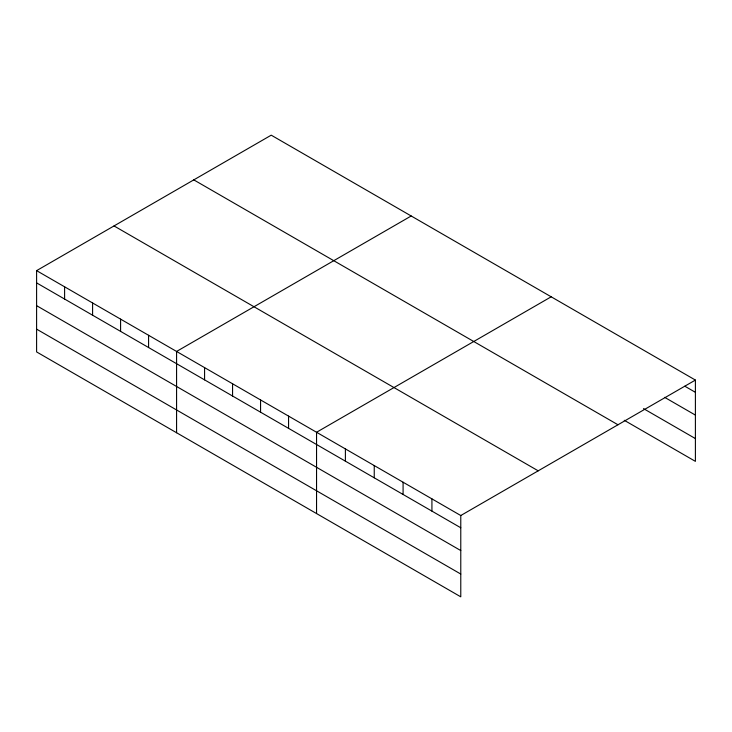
<?xml version="1.0" encoding="UTF-8"?>
<svg xmlns="http://www.w3.org/2000/svg" width="732" height="732" viewBox="0 0 732 732"><rect width="100%" height="100%" fill="white"/><g stroke="black" fill="none" stroke-linecap="round" stroke-linejoin="round"><path stroke-width="1.1" d="M460.776 550.565L460.776 515.529L36.6 270.639L36.6 351.927L460.776 596.827L460.776 550.565L36.6 305.665M624.25 420.287L695.4 461.361L695.4 380.073L271.224 135.173L36.6 270.639M411.201 215.986L176.577 351.452L176.577 432.749M551.178 296.808L316.553 432.264L316.553 513.562M460.776 515.529L695.4 380.073M684.823 386.212L695.4 392.315M664.638 397.339L695.4 415.099M643.483 408.602L695.4 438.578M193.797 179.88L617.973 424.77M114.027 225.932L538.203 470.832M36.6 282.881L460.776 527.772M36.6 329.144L460.776 574.044M431.926 498.876L431.926 511.119M403.085 482.223L403.085 494.466M374.244 465.57L374.244 477.813M345.394 448.917L345.394 461.16M288.564 416.105L288.564 428.348M260.565 399.937L260.565 412.189M232.566 383.778L232.566 396.021M204.576 367.61L204.576 379.862M148.578 335.283L148.578 347.535M120.588 319.125L120.588 331.367M92.589 302.957L92.589 315.208M64.599 286.798L64.599 299.04"/></g></svg>
